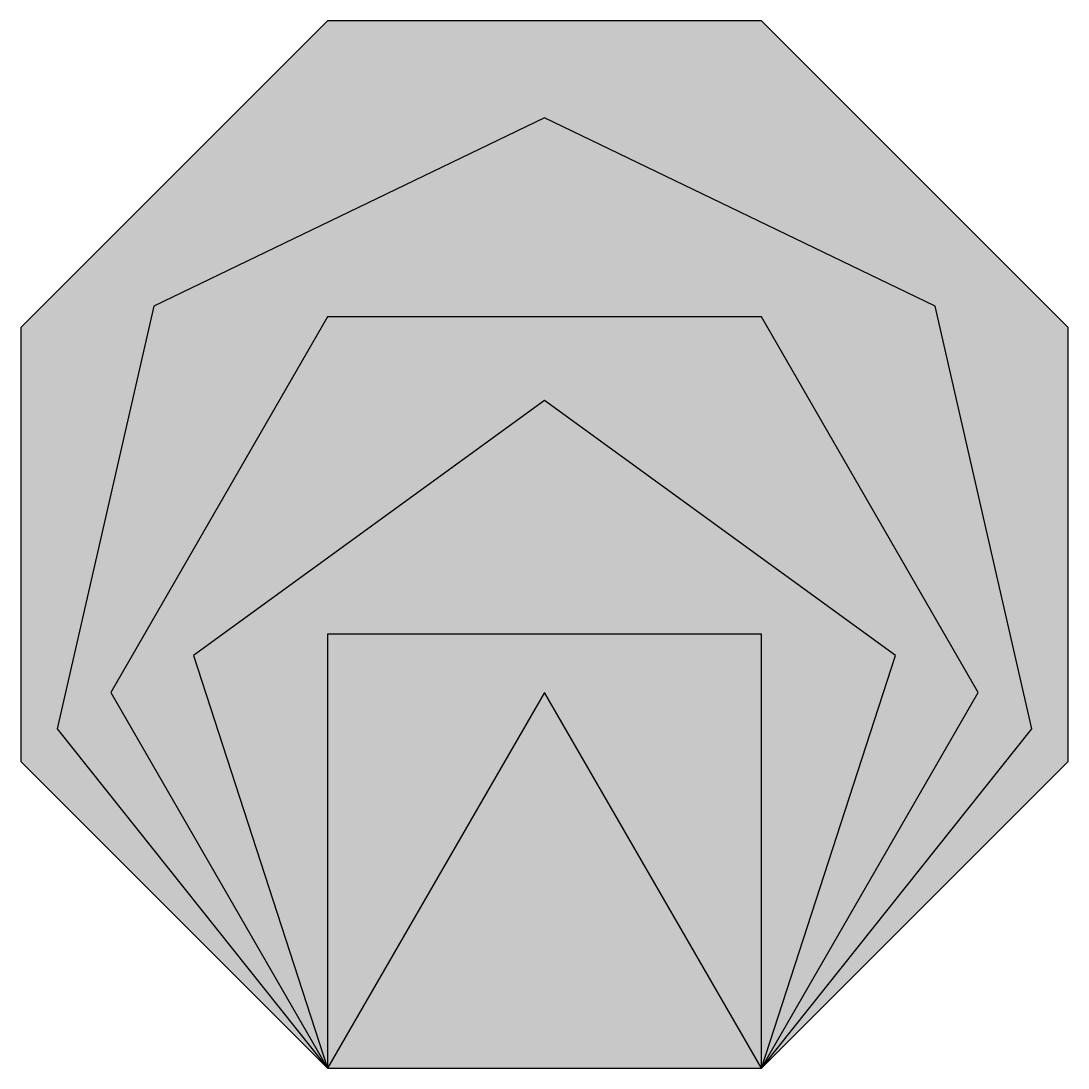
# Model space of a CAD drawing. Header units: millimetres. Extents: x -4.1 to 44.1, y 0 to 48.3.
import ezdxf

# ---------------------------------------------------------------- set-up
doc = ezdxf.new("R2010")
doc.units = ezdxf.units.MM
doc.layers.get('0').update_dxf_attribs({"lineweight": 25, "true_color": 0xffffff})

msp = doc.modelspace()

# ---------------------------------------------------------------- hatches: boundary and pattern name
for points in [[(10, 0), (30, 0), (44.142, 14.142), (44.142, 34.142), (30, 48.284), (10, 48.284), (-4.142, 34.142), (-4.142, 14.142)], [(10, 0), (30, 0), (42.47, 15.637), (38.019, 35.135), (20, 43.813), (1.981, 35.135), (-2.47, 15.637)], [(10, 0), (30, 0), (40, 17.321), (30, 34.641), (10, 34.641), (0, 17.321)], [(10, 0), (30, 0), (36.18, 19.021), (20, 30.777), (3.82, 19.021)], [(10, 0), (30, 0), (30, 20), (10, 20)], [(10, 0), (30, 0), (20, 17.321)]]:
    msp.add_hatch(color=256).paths.add_polyline_path(points, flags=0)

# ---------------------------------------------------------------- linework, layer by layer
at = {"flags": 128}
for points in [[(10, 0), (30, 0), (44.142, 14.142), (44.142, 34.142), (30, 48.284), (10, 48.284), (-4.142, 34.142), (-4.142, 14.142)], [(10, 0), (30, 0), (42.47, 15.637), (38.019, 35.135), (20, 43.813), (1.981, 35.135), (-2.47, 15.637)], [(10, 0), (30, 0), (40, 17.321), (30, 34.641), (10, 34.641), (0, 17.321)], [(10, 0), (30, 0), (36.18, 19.021), (20, 30.777), (3.82, 19.021)], [(10, 0), (30, 0), (30, 20), (10, 20)], [(10, 0), (30, 0), (20, 17.321)]]:
    msp.add_lwpolyline(points, close=True, dxfattribs=at)

doc.saveas('drawing.dxf')
